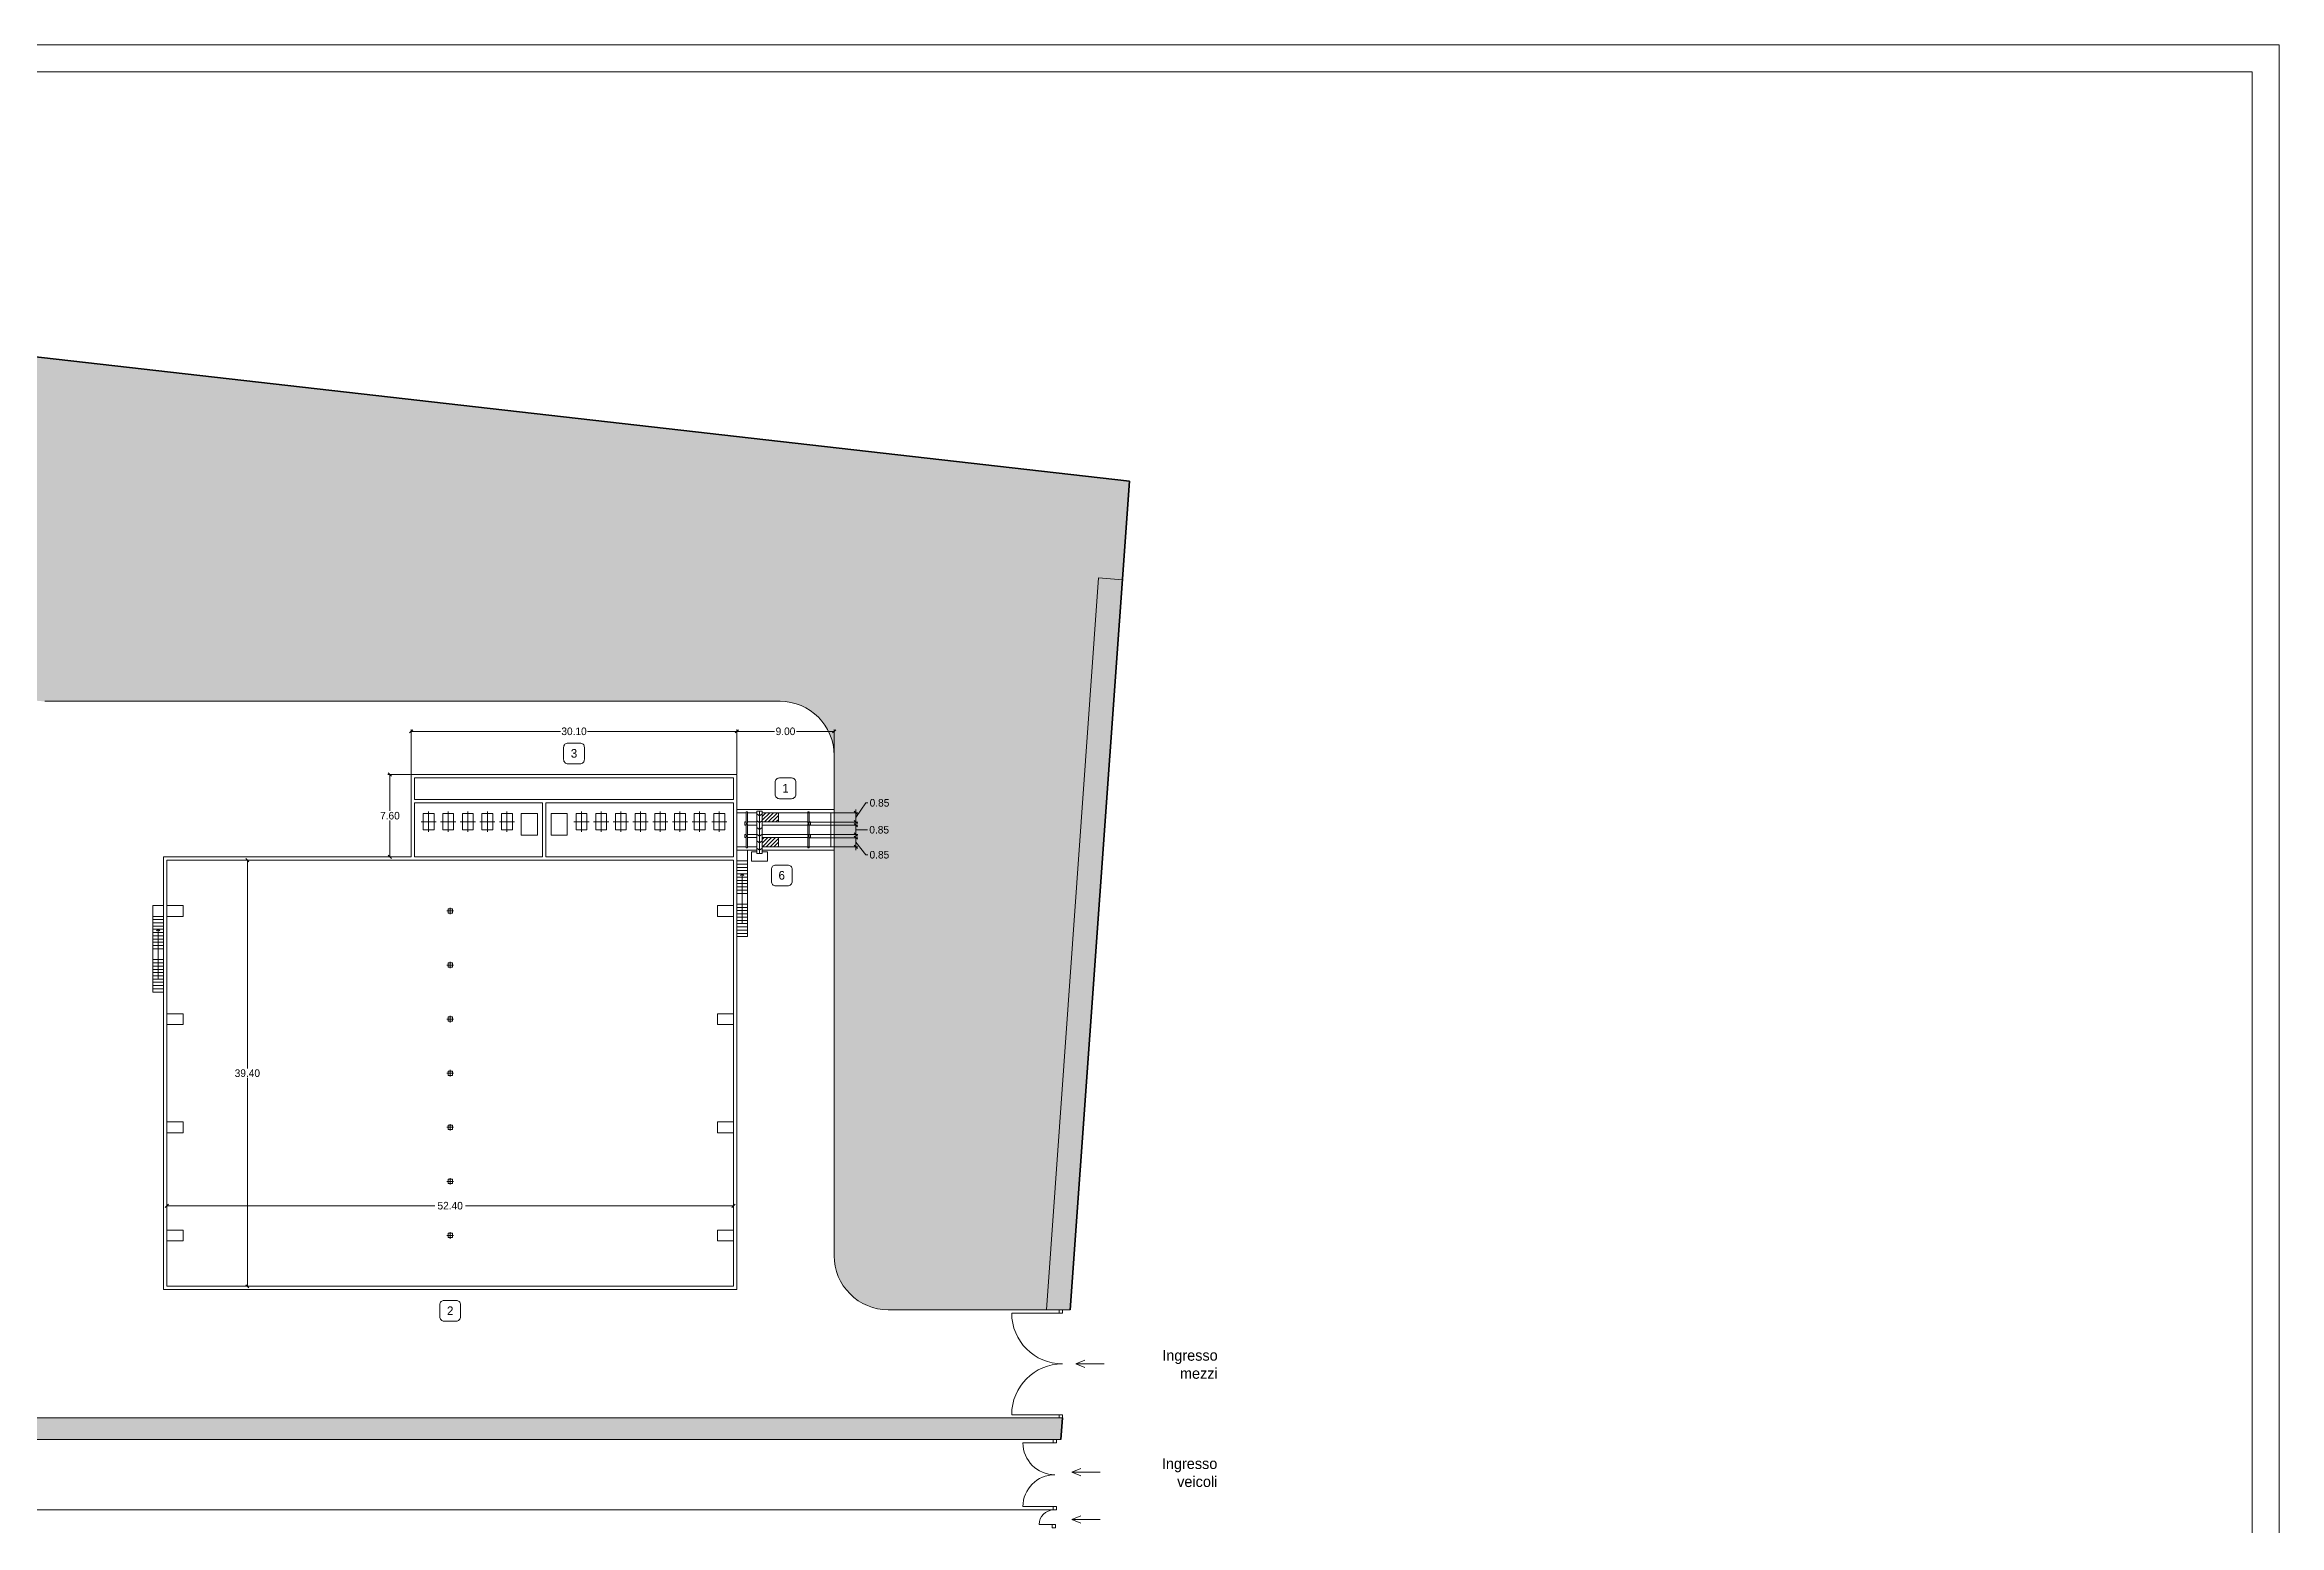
# Model space of a CAD drawing. Extents: x 1590275 to 3180776, y 5018154 to 10036737.
# Drawn here: x 1590488.4 to 1590695, y 5018313.8 to 5018450.7 of the extents above; entities that cross this region are included whole.
import ezdxf

# ---------------------------------------------------------------- set-up
doc = ezdxf.new("R2010")
doc.units = 0
doc.header["$LTSCALE"] = 5
doc.header["$MEASUREMENT"] = 0
for name, color, linetype, lineweight in [('Confine', 1, 'Continuous', 30), ('Legenda', 7, 'Continuous', 15), ('Locali accessori', 7, 'Continuous', 15), ('Muratura', 7, 'Continuous', 15), ('Quote e scritte', 252, 'Continuous', 15), ('Scale', 7, 'Continuous', 15), ('Siepe', 104, 'Continuous', 15), ('Verde', 3, 'Continuous', 15), ('Viabilità', 251, 'Continuous', 15)]:
    doc.layers.add(name, color=color, linetype=linetype, lineweight=lineweight)
doc.dimstyles.new('PICCHETTAMENTO', dxfattribs={"dimtxt": 0.7, "dimasz": 0.3, "dimexe": 0.18, "dimexo": 0.0625, "dimgap": 0.09, "dimtad": 0, "dimtih": 1, "dimtoh": 1, "dimzin": 0, "dimdsep": 46, "dimtxsty": 'Standard', "dimblk": 'OBLIQUE', "dimcen": 0.09, "dimclrd": 256, "dimclre": 256, "dimclrt": 256, "dimadec": 0, "dimazin": 0, "dimtfac": 1, "dimtofl": 0, "dimtmove": 0, "dimatfit": 0, "dimldrblk": 'OBLIQUE', "dimfxl": 1, "dimtfillclr": 256, "dimtolj": 1, "dimtzin": 0, "dimlwd": -1, "dimlwe": -1, "dimarcsym": 0})
pattern_1 = [(50, (0, 0), (0.3586300913, -0.031376067491), [0.0375, -0.4125]), (355, (0, 0), (-0.069375666807, 0.37609606685), [0.03, -0.33]), (100.45144446, (0.0299, -0.0026), (0.289254423364, 0.344719995484), [0.031870096, -0.350571056]), (46.1842, (0, 0.1), (0.533620665336, -0.082759640397), [0.05625, -0.61875]), (96.63563549, (0.04447, 0.0931), (0.467330972837, 0.487059300387), [0.047805171, -0.52585688]), (351.18416399, (0, 0.1), (0.46733097253, 0.487059300135), [0.045, -0.4950000005]), (21, (0.05, 0.075), (0.29845352606, -0.201309445333), [0.0375, -0.4125]), (326, (0.05, 0.075), (0.12165766596, 0.362575022523), [0.03, -0.33]), (71.45144474, (0.07487, 0.05822), (0.420111188365, 0.161265576403), [0.031870095, -0.350571056]), (37.5, (0, 0), (0.0060799276586, 0.1664469269157), [0, -0.326, 0, -0.335, 0, -0.33125]), (7.5, (0, 0), (0.131534768721, 0.197205855941), [0, -0.191, 0, -0.3185, 0, -0.12625]), (327.5, (-0.1115, 0), (0.2669112180862, -0.0112774358672), [0, -0.125, 0, -0.39, 0, -0.5175]), (317.5, (-0.1615, 0), (0.291593084671, 0.050052491166), [0, -0.1625, 0, -0.259, 0, -0.3675])]

# ---------------------------------------------------------------- blocks, each defined once
blk = doc.blocks.new('_OBLIQUE')
at = {"color": 0, "linetype": 'ByBlock'}
blk.add_line((-0.5, -0.5), (0.5, 0.5), dxfattribs=at)
blk = doc.blocks.new('*D288')
at = {"layer": 'DEFPOINTS', "color": 0, "transparency": 16777216}
for p in [(1590558.97, 5018379.68), (1590558.97, 5018378.83), (1590563.42, 5018378.83)]:
    blk.add_point(p, dxfattribs=at)
at = {"layer": 'Quote e scritte', "transparency": 16777216}
for p, q in [((1590563.42, 5018379.26), (1590564.35, 5018380.6)), ((1590563.42, 5018379.68), (1590563.42, 5018379.98)), ((1590564.35, 5018380.6), (1590564.53, 5018380.6)), ((1590559.03, 5018379.68), (1590563.6, 5018379.68)), ((1590559.03, 5018378.83), (1590563.6, 5018378.83)), ((1590563.42, 5018379.68), (1590563.42, 5018378.83)), ((1590563.42, 5018378.83), (1590563.42, 5018378.53))]:
    blk.add_line(p, q, dxfattribs=at)
at = {"layer": 'Quote e scritte', "transparency": 16777216, "xscale": 0.3, "yscale": 0.3, "zscale": 0.3}
for p, rotation in [((1590563.42, 5018379.68), 270), ((1590563.42, 5018378.83), 90)]:
    blk.add_blockref('_OBLIQUE', p, dxfattribs=dict(at, rotation=rotation))
at = {"layer": 'Quote e scritte', "transparency": 16777216, "insert": (1590565.61, 5018380.6), "char_height": 0.7, "attachment_point": 5}
blk.add_mtext('\\A1;0.85', dxfattribs=at)
blk = doc.blocks.new('*D289')
at = {"layer": 'DEFPOINTS', "color": 0, "transparency": 16777216}
for p in [(1590558.97, 5018378.53), (1590558.97, 5018377.68), (1590563.42, 5018377.68)]:
    blk.add_point(p, dxfattribs=at)
at = {"layer": 'Quote e scritte', "transparency": 16777216}
for p, q in [((1590559.03, 5018378.53), (1590563.6, 5018378.53)), ((1590563.42, 5018378.53), (1590563.42, 5018377.68)), ((1590563.42, 5018378.11), (1590564.31, 5018378.11)), ((1590564.31, 5018378.11), (1590564.49, 5018378.11)), ((1590559.03, 5018377.68), (1590563.6, 5018377.68))]:
    blk.add_line(p, q, dxfattribs=at)
at = {"layer": 'Quote e scritte', "transparency": 16777216, "xscale": 0.3, "yscale": 0.3, "zscale": 0.3}
for p, rotation in [((1590563.42, 5018378.53), 90), ((1590563.42, 5018377.68), 270)]:
    blk.add_blockref('_OBLIQUE', p, dxfattribs=dict(at, rotation=rotation))
at = {"layer": 'Quote e scritte', "transparency": 16777216, "insert": (1590565.58, 5018378.11), "char_height": 0.7, "attachment_point": 5}
blk.add_mtext('\\A1;0.85', dxfattribs=at)
blk = doc.blocks.new('*D290')
at = {"layer": 'DEFPOINTS', "color": 0, "transparency": 16777216}
for p in [(1590558.97, 5018377.38), (1590558.97, 5018376.53), (1590563.42, 5018376.53)]:
    blk.add_point(p, dxfattribs=at)
at = {"layer": 'Quote e scritte', "transparency": 16777216}
for p, q in [((1590559.03, 5018377.38), (1590563.6, 5018377.38)), ((1590559.03, 5018376.53), (1590563.6, 5018376.53)), ((1590563.42, 5018377.38), (1590563.42, 5018377.68)), ((1590563.42, 5018377.38), (1590563.42, 5018376.53)), ((1590563.42, 5018376.96), (1590564.34, 5018375.8)), ((1590563.42, 5018376.53), (1590563.42, 5018376.23)), ((1590564.34, 5018375.8), (1590564.52, 5018375.8))]:
    blk.add_line(p, q, dxfattribs=at)
at = {"layer": 'Quote e scritte', "transparency": 16777216, "xscale": 0.3, "yscale": 0.3, "zscale": 0.3}
for p, rotation in [((1590563.42, 5018377.38), 270), ((1590563.42, 5018376.53), 90)]:
    blk.add_blockref('_OBLIQUE', p, dxfattribs=dict(at, rotation=rotation))
at = {"layer": 'Quote e scritte', "transparency": 16777216, "insert": (1590565.6, 5018375.8), "char_height": 0.7, "attachment_point": 5}
blk.add_mtext('\\A1;0.85', dxfattribs=at)
blk = doc.blocks.new('*D291')
at = {"layer": 'DEFPOINTS', "color": 0, "transparency": 16777216}
for p in [(1590552.42, 5018387.21), (1590552.42, 5018383.21), (1590561.42, 5018379.98)]:
    blk.add_point(p, dxfattribs=at)
at = {"layer": 'Quote e scritte', "transparency": 16777216}
for p, q in [((1590552.42, 5018383.27), (1590552.42, 5018387.39)), ((1590552.42, 5018387.21), (1590555.9, 5018387.21)), ((1590561.42, 5018387.21), (1590557.94, 5018387.21)), ((1590561.42, 5018380.05), (1590561.42, 5018387.39))]:
    blk.add_line(p, q, dxfattribs=at)
at = {"layer": 'Quote e scritte', "transparency": 16777216, "xscale": 0.3, "yscale": 0.3, "zscale": 0.3, "rotation": 180}
blk.add_blockref('_OBLIQUE', (1590552.42, 5018387.21), dxfattribs=at)
at = {"layer": 'Quote e scritte', "transparency": 16777216, "xscale": 0.3, "yscale": 0.3, "zscale": 0.3}
blk.add_blockref('_OBLIQUE', (1590561.42, 5018387.21), dxfattribs=at)
at = {"layer": 'Quote e scritte', "transparency": 16777216, "insert": (1590556.92, 5018387.21), "char_height": 0.7, "attachment_point": 5}
blk.add_mtext('\\A1;9.00', dxfattribs=at)
blk = doc.blocks.new('*D292')
at = {"layer": 'DEFPOINTS', "color": 0, "transparency": 16777216}
for p in [(1590522.32, 5018387.21), (1590522.32, 5018383.21), (1590552.42, 5018383.21)]:
    blk.add_point(p, dxfattribs=at)
at = {"layer": 'Quote e scritte', "transparency": 16777216}
for p, q in [((1590522.32, 5018383.27), (1590522.32, 5018387.39)), ((1590522.32, 5018387.21), (1590536.11, 5018387.21)), ((1590552.42, 5018387.21), (1590538.63, 5018387.21)), ((1590552.42, 5018383.27), (1590552.42, 5018387.39))]:
    blk.add_line(p, q, dxfattribs=at)
at = {"layer": 'Quote e scritte', "transparency": 16777216, "xscale": 0.3, "yscale": 0.3, "zscale": 0.3, "rotation": 180}
blk.add_blockref('_OBLIQUE', (1590522.32, 5018387.21), dxfattribs=at)
at = {"layer": 'Quote e scritte', "transparency": 16777216, "xscale": 0.3, "yscale": 0.3, "zscale": 0.3}
blk.add_blockref('_OBLIQUE', (1590552.42, 5018387.21), dxfattribs=at)
at = {"layer": 'Quote e scritte', "transparency": 16777216, "insert": (1590537.37, 5018387.21), "char_height": 0.7, "attachment_point": 5}
blk.add_mtext('\\A1;30.10', dxfattribs=at)
blk = doc.blocks.new('*D293')
at = {"layer": 'DEFPOINTS', "color": 0, "transparency": 16777216}
for p in [(1590522.32, 5018383.21), (1590520.35, 5018375.61), (1590522.32, 5018375.61)]:
    blk.add_point(p, dxfattribs=at)
at = {"layer": 'Quote e scritte', "transparency": 16777216}
for p, q in [((1590522.26, 5018383.21), (1590520.17, 5018383.21)), ((1590520.35, 5018383.21), (1590520.35, 5018379.85)), ((1590520.35, 5018375.61), (1590520.35, 5018378.97)), ((1590522.26, 5018375.61), (1590520.17, 5018375.61))]:
    blk.add_line(p, q, dxfattribs=at)
at = {"layer": 'Quote e scritte', "transparency": 16777216, "xscale": 0.3, "yscale": 0.3, "zscale": 0.3}
for p, rotation in [((1590520.35, 5018383.21), 90), ((1590520.35, 5018375.61), 270)]:
    blk.add_blockref('_OBLIQUE', p, dxfattribs=dict(at, rotation=rotation))
at = {"layer": 'Quote e scritte', "transparency": 16777216, "insert": (1590520.35, 5018379.41), "char_height": 0.7, "attachment_point": 5}
blk.add_mtext('\\A1;7.60', dxfattribs=at)
blk = doc.blocks.new('*D294')
at = {"layer": 'DEFPOINTS', "color": 0, "transparency": 16777216}
for p in [(1590499.72, 5018343.36), (1590552.12, 5018343.36), (1590552.12, 5018343.36)]:
    blk.add_point(p, dxfattribs=at)
at = {"layer": 'Quote e scritte', "transparency": 16777216}
for p, q in [((1590499.72, 5018343.42), (1590499.72, 5018343.54)), ((1590499.72, 5018343.36), (1590524.49, 5018343.36)), ((1590552.12, 5018343.36), (1590527.35, 5018343.36)), ((1590552.12, 5018343.42), (1590552.12, 5018343.54))]:
    blk.add_line(p, q, dxfattribs=at)
at = {"layer": 'Quote e scritte', "transparency": 16777216, "xscale": 0.3, "yscale": 0.3, "zscale": 0.3, "rotation": 180}
blk.add_blockref('_OBLIQUE', (1590499.72, 5018343.36), dxfattribs=at)
at = {"layer": 'Quote e scritte', "transparency": 16777216, "xscale": 0.3, "yscale": 0.3, "zscale": 0.3}
blk.add_blockref('_OBLIQUE', (1590552.12, 5018343.36), dxfattribs=at)
at = {"layer": 'Quote e scritte', "transparency": 16777216, "insert": (1590525.92, 5018343.36), "char_height": 0.7, "attachment_point": 5}
blk.add_mtext('\\A1;52.40', dxfattribs=at)
blk = doc.blocks.new('*D295')
at = {"layer": 'DEFPOINTS', "color": 0, "transparency": 16777216}
for p in [(1590507.17, 5018375.31), (1590507.17, 5018375.31), (1590507.17, 5018335.91)]:
    blk.add_point(p, dxfattribs=at)
at = {"layer": 'Quote e scritte', "transparency": 16777216}
for p, q in [((1590507.17, 5018375.31), (1590507.17, 5018356.05)), ((1590507.23, 5018375.31), (1590507.35, 5018375.31)), ((1590507.17, 5018335.91), (1590507.17, 5018355.17)), ((1590507.23, 5018335.91), (1590507.35, 5018335.91))]:
    blk.add_line(p, q, dxfattribs=at)
at = {"layer": 'Quote e scritte', "transparency": 16777216, "xscale": 0.3, "yscale": 0.3, "zscale": 0.3}
for p, rotation in [((1590507.17, 5018375.31), 90), ((1590507.17, 5018335.91), 270)]:
    blk.add_blockref('_OBLIQUE', p, dxfattribs=dict(at, rotation=rotation))
at = {"layer": 'Quote e scritte', "transparency": 16777216, "insert": (1590507.17, 5018355.61), "char_height": 0.7, "attachment_point": 5}
blk.add_mtext('\\A1;39.40', dxfattribs=at)

msp = doc.modelspace()

# ---------------------------------------------------------------- hatches: boundary and pattern name
at = {"layer": 'Muratura', "transparency": 33554559}
h = msp.add_hatch(dxfattribs=at)
h.set_pattern_fill('ANSI31', color=256, scale=2)
h.set_pattern_definition([(45, (0, 0), (-0.176776695297, 0.176776695297), [])])
h.paths.add_polyline_path([(1590554.77, 5018379.685), (1590554.77, 5018378.835), (1590556.27, 5018378.835), (1590556.27, 5018379.685)])
h.paths.add_polyline_path([(1590554.77, 5018377.385), (1590554.77, 5018376.535), (1590556.27, 5018376.535), (1590556.27, 5018377.385)])
at = {"layer": 'Siepe'}
h = msp.add_hatch(dxfattribs=at)
h.set_pattern_fill('AR-CONC', color=256, scale=0.05)
h.set_pattern_definition(pattern_1)
h.paths.add_polyline_path([(1590297.273, 5018441.256), (1590585.059, 5018408.523), (1590585.307, 5018410.709), (1590295.275, 5018443.697), (1590279.553, 5018261.699), (1590281.745, 5018261.51)])
h = msp.add_hatch(dxfattribs=at)
h.set_pattern_fill('AR-CONC', color=256, scale=0.05)
h.set_pattern_definition(pattern_1)
h.paths.add_polyline_path([(1590588.061, 5018401.229), (1590585.866, 5018401.386), (1590581.039, 5018333.742), (1590583.245, 5018333.742)])
h = msp.add_hatch(dxfattribs=at)
h.set_pattern_fill('AR-CONC', color=256, scale=0.05)
h.set_pattern_definition([(50, (0, 0), (0.3586300913, -0.031376067491), [0.0375, -0.4125]), (355, (0, 0), (-0.069375666807, 0.37609606685), [0.03, -0.33]), (100.45144446, (0.0299, -0.0026), (0.289254423364, 0.344719995484), [0.031870096, -0.350571056]), (46.1842, (0, 0.1), (0.533620665336, -0.082759640397), [0.05625, -0.61875]), (96.63563549, (0.04447, 0.0931), (0.467330972837, 0.487059300387), [0.047805171, -0.52585688]), (351.18416399, (0, 0.1), (0.46733097253, 0.487059300135), [0.045, -0.4950000005]), (21, (0.05, 0.075), (0.29845352606, -0.201309445333), [0.0375, -0.4125]), (326, (0.05, 0.075), (0.12165766596, 0.362575022523), [0.03, -0.33]), (71.45144474, (0.07487, 0.05822), (0.420111188365, 0.161265576403), [0.031870095, -0.350571056]), (37.5, (0, 0), (0.0060799276586, 0.1664469269157), [0, -0.326, 0, -0.335, 0, -0.33125]), (7.5, (0, 0), (0.131534768721, 0.197205855941), [0, -0.191, 0, -0.3185, 0, -0.12625]), (327.5, (-0.1115, 0), (0.2669112180862, -0.0112774358672), [0, -0.125, 0, -0.39, 0, -0.5175]), (317.5, (-0.1615, 0), (0.291593084671, 0.050052491166), [0, -0.1625, 0, -0.259, 0, -0.3675])])
h.paths.add_polyline_path([(1590582.531, 5018323.742), (1590582.231, 5018323.742), (1590459.338, 5018323.742, 0.4142223), (1590458.338, 5018322.742, 0.4142048), (1590459.338, 5018321.742), (1590582.388, 5018321.742)])
at = {"layer": 'Verde', "transparency": 33554457}
h = msp.add_hatch(color=256, dxfattribs=at)
h.dxf.hatch_style = 1
h.paths.add_polyline_path([(1590297.273, 5018441.256), (1590281.745, 5018261.51), (1590279.553, 5018261.699), (1590279.357, 5018259.429), (1590318.186, 5018269.016), (1590315.616, 5018269.016, -0.4142136), (1590315.116, 5018269.516), (1590315.116, 5018304.661, 0.4142136), (1590314.616, 5018305.161), (1590311.616, 5018305.161, -0.4142136), (1590311.116, 5018305.661), (1590311.116, 5018325.661, -0.4142136), (1590311.616, 5018326.161), (1590312.616, 5018326.161, 0.4142136), (1590313.116, 5018326.661), (1590313.116, 5018344.461, -0.4142136), (1590313.616, 5018344.961), (1590329.678, 5018344.961, 0.4142136), (1590330.178, 5018345.461), (1590330.178, 5018368.58, 0.4790666), (1590329.532, 5018368.895, -2.4082239), (1590332.348, 5018392.112, 0.3420718), (1590332.917, 5018391.995), (1590337.272, 5018393.905, 0.4010047), (1590337.536, 5018394.548, -2.4978454), (1590358.234, 5018385.017, 0.3206363), (1590357.896, 5018384.543), (1590357.899, 5018379.227, 0.2640927), (1590358.151, 5018378.877, -0.2269095), (1590368.368, 5018368.954, 0.4058789), (1590368.992, 5018368.667), (1590374.529, 5018370.534, 0.3218868), (1590374.838, 5018370.997), (1590374.838, 5018394.31, -0.4142136), (1590375.338, 5018394.81), (1590382.362, 5018394.81, 0.4142136), (1590382.862, 5018395.31), (1590382.862, 5018403.51, -0.4142136), (1590383.362, 5018404.01), (1590431.914, 5018404.01, 0.4142136), (1590432.414, 5018404.51), (1590432.414, 5018406.656), (1590432.414, 5018414.456), (1590459.514, 5018414.456), (1590478.433, 5018414.456, -0.4142136), (1590483.433, 5018409.456), (1590483.433, 5018394.985, 0.4142136), (1590488.433, 5018389.985), (1590556.42, 5018389.985, -0.4142136), (1590561.42, 5018384.985), (1590561.42, 5018379.985), (1590561.42, 5018376.235), (1590561.42, 5018338.742, 0.4142142), (1590566.42, 5018333.742), (1590581.039, 5018333.742), (1590585.866, 5018401.386), (1590588.061, 5018401.229), (1590588.709, 5018410.322), (1590585.307, 5018410.709), (1590585.059, 5018408.523)])
h.paths.add_polyline_path([(1590445.004, 5018416.976, -0.4142136), (1590445.404, 5018417.376), (1590446.524, 5018417.376, -0.4142136), (1590446.924, 5018416.976), (1590446.924, 5018415.856, -0.4142136), (1590446.524, 5018415.456), (1590445.404, 5018415.456, -0.4142136), (1590445.004, 5018415.856)], flags=16)
h.paths.add_polyline_path([(1590335.651, 5018395.312), (1590335.651, 5018394.192, -0.4142136), (1590335.251, 5018393.792), (1590334.131, 5018393.792, -0.4142136), (1590333.731, 5018394.192), (1590333.731, 5018395.312, -0.4142136), (1590334.131, 5018395.712), (1590335.251, 5018395.712, -0.4142136)], flags=16)
h.paths.add_polyline_path([(1590301.864, 5018382.47), (1590301.864, 5018381.35, -0.4142136), (1590301.464, 5018380.95), (1590300.344, 5018380.95, -0.4142136), (1590299.944, 5018381.35), (1590299.944, 5018382.47, -0.4142136), (1590300.344, 5018382.87), (1590301.464, 5018382.87, -0.4142136)], flags=16)
h.paths.add_polyline_path([(1590312.116, 5018341.871), (1590312.116, 5018340.751, -0.4142136), (1590311.716, 5018340.351), (1590310.596, 5018340.351, -0.4142136), (1590310.196, 5018340.751), (1590310.196, 5018341.871, -0.4142136), (1590310.596, 5018342.271), (1590311.716, 5018342.271, -0.4142136)], flags=16)
h.paths.add_polyline_path([(1590312.076, 5018332.401), (1590312.076, 5018331.281, -0.4142136), (1590311.676, 5018330.881), (1590310.556, 5018330.881, -0.4142136), (1590310.156, 5018331.281), (1590310.156, 5018332.401, -0.4142136), (1590310.556, 5018332.801), (1590311.676, 5018332.801, -0.4142136)], flags=16)
h.paths.add_polyline_path([(1590313.716, 5018284.776, -0.4142136), (1590314.116, 5018284.376), (1590314.116, 5018283.256, -0.4142136), (1590313.716, 5018282.856), (1590312.596, 5018282.856, -0.4142136), (1590312.196, 5018283.256), (1590312.196, 5018284.376, -0.4142136), (1590312.596, 5018284.776)], flags=16)
h.paths.add_polyline_path([(1590305.949, 5018340.786), (1590308.283, 5018340.786), (1590308.283, 5018341.836), (1590305.949, 5018341.836)], flags=24)
h.paths.add_polyline_path([(1590305.716, 5018331.386), (1590308.516, 5018331.386), (1590308.516, 5018332.436), (1590305.716, 5018332.436)], flags=24)
h.paths.add_polyline_path([(1590305.833, 5018312.636), (1590308.399, 5018312.636), (1590308.399, 5018313.686), (1590305.833, 5018313.686)], flags=24)
h.paths.add_polyline_path([(1590564.448, 5018380.071), (1590566.781, 5018380.071), (1590566.781, 5018381.121), (1590564.448, 5018381.121)], flags=24)
h.paths.add_polyline_path([(1590564.409, 5018377.59), (1590566.743, 5018377.59), (1590566.743, 5018378.64), (1590564.409, 5018378.64)], flags=24)
h.paths.add_polyline_path([(1590564.437, 5018375.278), (1590566.771, 5018375.278), (1590566.771, 5018376.328), (1590564.437, 5018376.328)], flags=24)
h.paths.add_polyline_path([(1590306.008, 5018297.091), (1590308.224, 5018297.091), (1590308.224, 5018298.141), (1590306.008, 5018298.141)], flags=24)
h.paths.add_polyline_path([(1590305.658, 5018283.291), (1590308.574, 5018283.291), (1590308.574, 5018284.341), (1590305.658, 5018284.341)], flags=24)
h.paths.add_polyline_path([(1590312.424, 5018283.215), (1590313.89, 5018283.218), (1590313.888, 5018284.418), (1590312.422, 5018284.415)], flags=8)
h.paths.add_polyline_path([(1590310.424, 5018331.24), (1590311.89, 5018331.242), (1590311.888, 5018332.442), (1590310.422, 5018332.44)], flags=8)
h.paths.add_polyline_path([(1590310.424, 5018340.71), (1590311.89, 5018340.713), (1590311.888, 5018341.913), (1590310.422, 5018341.91)], flags=8)
h.paths.add_polyline_path([(1590333.959, 5018394.151), (1590335.425, 5018394.153), (1590335.423, 5018395.353), (1590333.956, 5018395.351)], flags=8)
h.paths.add_polyline_path([(1590300.305, 5018381.309), (1590301.505, 5018381.311), (1590301.503, 5018382.511), (1590300.303, 5018382.509)], flags=8)
h.paths.add_polyline_path([(1590445.298, 5018415.815), (1590446.632, 5018415.817), (1590446.63, 5018417.017), (1590445.296, 5018417.015)], flags=8)

# ---------------------------------------------------------------- linework, layer by layer
at = {"layer": 'Confine'}
for p, q in [((1590295.275, 5018443.697), (1590588.709, 5018410.322)), ((1590588.709, 5018410.322), (1590295.275, 5018443.697)), ((1590588.709, 5018410.322), (1590583.245, 5018333.742)), ((1590583.245, 5018333.742), (1590588.709, 5018410.322)), ((1590582.531, 5018323.742), (1590582.388, 5018321.742)), ((1590582.388, 5018321.742), (1590582.531, 5018323.742))]:
    msp.add_line(p, q, dxfattribs=at)
at = {"layer": 'Legenda'}
for points in [[(1590536.81, 5018384.21), (1590537.93, 5018384.21, 0.4142136), (1590538.33, 5018384.61), (1590538.33, 5018385.73, 0.4142136), (1590537.93, 5018386.13), (1590536.81, 5018386.13, 0.4142136), (1590536.41, 5018385.73), (1590536.41, 5018384.61, 0.4142136)], [(1590556.36, 5018380.985), (1590557.48, 5018380.985, 0.4142136), (1590557.88, 5018381.385), (1590557.88, 5018382.505, 0.4142136), (1590557.48, 5018382.905), (1590556.36, 5018382.905, 0.4142136), (1590555.96, 5018382.505), (1590555.96, 5018381.385, 0.4142136)], [(1590556.011, 5018372.934), (1590557.131, 5018372.934, 0.4142136), (1590557.531, 5018373.334), (1590557.531, 5018374.454, 0.4142136), (1590557.131, 5018374.854), (1590556.011, 5018374.854, 0.4142136), (1590555.611, 5018374.454), (1590555.611, 5018373.334, 0.4142136)], [(1590525.36, 5018332.69), (1590526.48, 5018332.69, 0.4142136), (1590526.88, 5018333.09), (1590526.88, 5018334.21, 0.4142136), (1590526.48, 5018334.61), (1590525.36, 5018334.61, 0.4142136), (1590524.96, 5018334.21), (1590524.96, 5018333.09, 0.4142136)]]:
    msp.add_lwpolyline(points, format="xyb", close=True, dxfattribs=at)
at = {"layer": 'Locali accessori', "linetype": 'Continuous'}
for p, q in [((1590523.93, 5018378.86), (1590523.23, 5018378.86)), ((1590523.93, 5018379.81), (1590523.93, 5018378.86)), ((1590523.93, 5018377.91), (1590523.93, 5018378.86)), ((1590523.93, 5018378.86), (1590524.63, 5018378.86)), ((1590525.74, 5018378.86), (1590525.04, 5018378.86)), ((1590525.74, 5018379.81), (1590525.74, 5018378.86)), ((1590525.74, 5018377.91), (1590525.74, 5018378.86)), ((1590525.74, 5018378.86), (1590526.44, 5018378.86)), ((1590527.55, 5018378.86), (1590526.85, 5018378.86)), ((1590527.55, 5018379.81), (1590527.55, 5018378.86)), ((1590527.55, 5018377.91), (1590527.55, 5018378.86)), ((1590527.55, 5018378.86), (1590528.25, 5018378.86)), ((1590529.36, 5018378.86), (1590528.66, 5018378.86)), ((1590529.36, 5018379.81), (1590529.36, 5018378.86)), ((1590529.36, 5018377.91), (1590529.36, 5018378.86)), ((1590529.36, 5018378.86), (1590530.06, 5018378.86)), ((1590531.17, 5018378.86), (1590530.47, 5018378.86)), ((1590531.17, 5018379.81), (1590531.17, 5018378.86)), ((1590531.17, 5018377.91), (1590531.17, 5018378.86)), ((1590531.17, 5018378.86), (1590531.87, 5018378.86)), ((1590538.06, 5018378.86), (1590537.36, 5018378.86)), ((1590538.06, 5018379.81), (1590538.06, 5018378.86)), ((1590538.06, 5018377.91), (1590538.06, 5018378.86)), ((1590538.06, 5018378.86), (1590538.76, 5018378.86)), ((1590539.88, 5018378.86), (1590539.18, 5018378.86)), ((1590539.88, 5018379.81), (1590539.88, 5018378.86)), ((1590539.88, 5018377.91), (1590539.88, 5018378.86)), ((1590539.88, 5018378.86), (1590540.58, 5018378.86)), ((1590541.7, 5018378.86), (1590541, 5018378.86)), ((1590541.7, 5018379.81), (1590541.7, 5018378.86)), ((1590541.7, 5018377.91), (1590541.7, 5018378.86)), ((1590541.7, 5018378.86), (1590542.4, 5018378.86)), ((1590543.52, 5018378.86), (1590542.82, 5018378.86)), ((1590543.52, 5018379.81), (1590543.52, 5018378.86)), ((1590543.52, 5018377.91), (1590543.52, 5018378.86)), ((1590543.52, 5018378.86), (1590544.22, 5018378.86)), ((1590545.34, 5018378.86), (1590544.64, 5018378.86)), ((1590545.34, 5018379.81), (1590545.34, 5018378.86)), ((1590545.34, 5018377.91), (1590545.34, 5018378.86)), ((1590545.34, 5018378.86), (1590546.04, 5018378.86)), ((1590547.16, 5018378.86), (1590546.46, 5018378.86)), ((1590547.16, 5018379.81), (1590547.16, 5018378.86)), ((1590547.16, 5018377.91), (1590547.16, 5018378.86)), ((1590547.16, 5018378.86), (1590547.86, 5018378.86)), ((1590548.98, 5018378.86), (1590548.28, 5018378.86)), ((1590548.98, 5018379.81), (1590548.98, 5018378.86)), ((1590548.98, 5018377.91), (1590548.98, 5018378.86)), ((1590548.98, 5018378.86), (1590549.68, 5018378.86)), ((1590550.8, 5018378.86), (1590550.1, 5018378.86)), ((1590550.8, 5018379.81), (1590550.8, 5018378.86)), ((1590550.8, 5018377.91), (1590550.8, 5018378.86)), ((1590550.8, 5018378.86), (1590551.5, 5018378.86))]:
    msp.add_line(p, q, dxfattribs=at)
at = {"layer": 'Locali accessori'}
for points in [[(1590274.522, 5018450.684), (1590274.522, 5018153.684), (1590695.022, 5018153.684), (1590695.022, 5018450.684)], [(1590277.022, 5018448.184), (1590277.022, 5018156.184), (1590692.522, 5018156.184), (1590692.522, 5018448.184)]]:
    msp.add_lwpolyline(points, close=True, dxfattribs=at)
at = {"layer": 'Locali accessori', "linetype": 'Continuous'}
for points in [[(1590523.43, 5018378.11), (1590524.43, 5018378.11), (1590524.43, 5018379.61), (1590523.43, 5018379.61)], [(1590525.24, 5018378.11), (1590526.24, 5018378.11), (1590526.24, 5018379.61), (1590525.24, 5018379.61)], [(1590527.05, 5018378.11), (1590528.05, 5018378.11), (1590528.05, 5018379.61), (1590527.05, 5018379.61)], [(1590528.86, 5018378.11), (1590529.86, 5018378.11), (1590529.86, 5018379.61), (1590528.86, 5018379.61)], [(1590530.67, 5018378.11), (1590531.67, 5018378.11), (1590531.67, 5018379.61), (1590530.67, 5018379.61)], [(1590532.48, 5018377.61), (1590533.98, 5018377.61), (1590533.98, 5018379.61), (1590532.48, 5018379.61)], [(1590535.249, 5018377.61), (1590536.749, 5018377.61), (1590536.749, 5018379.61), (1590535.249, 5018379.61)], [(1590537.56, 5018378.11), (1590538.56, 5018378.11), (1590538.56, 5018379.61), (1590537.56, 5018379.61)], [(1590539.38, 5018378.11), (1590540.38, 5018378.11), (1590540.38, 5018379.61), (1590539.38, 5018379.61)], [(1590541.2, 5018378.11), (1590542.2, 5018378.11), (1590542.2, 5018379.61), (1590541.2, 5018379.61)], [(1590543.02, 5018378.11), (1590544.02, 5018378.11), (1590544.02, 5018379.61), (1590543.02, 5018379.61)], [(1590544.84, 5018378.11), (1590545.84, 5018378.11), (1590545.84, 5018379.61), (1590544.84, 5018379.61)], [(1590546.66, 5018378.11), (1590547.66, 5018378.11), (1590547.66, 5018379.61), (1590546.66, 5018379.61)], [(1590548.48, 5018378.11), (1590549.48, 5018378.11), (1590549.48, 5018379.61), (1590548.48, 5018379.61)], [(1590550.3, 5018378.11), (1590551.3, 5018378.11), (1590551.3, 5018379.61), (1590550.3, 5018379.61)]]:
    msp.add_lwpolyline(points, close=True, dxfattribs=at)
at = {"layer": 'Muratura', "linetype": 'Continuous'}
for p, q in [((1590522.32, 5018383.21), (1590552.42, 5018383.21)), ((1590522.32, 5018380.91), (1590522.32, 5018383.21)), ((1590522.62, 5018380.91), (1590522.62, 5018382.91)), ((1590522.62, 5018382.91), (1590552.12, 5018382.91)), ((1590552.12, 5018380.91), (1590552.12, 5018382.91)), ((1590552.42, 5018380.91), (1590552.42, 5018383.21)), ((1590534.47, 5018380.61), (1590534.47, 5018375.61)), ((1590534.77, 5018380.61), (1590534.77, 5018375.61)), ((1590553.27, 5018379.685), (1590552.42, 5018379.685)), ((1590553.17, 5018378.835), (1590553.27, 5018378.835)), ((1590553.17, 5018378.535), (1590553.27, 5018378.535)), ((1590554.27, 5018379.685), (1590553.42, 5018379.685)), ((1590554.27, 5018378.835), (1590553.42, 5018378.835)), ((1590554.27, 5018378.535), (1590553.42, 5018378.535)), ((1590554.27, 5018375.922), (1590554.27, 5018379.835)), ((1590554.27, 5018379.835), (1590554.77, 5018379.835)), ((1590554.27, 5018379.573), (1590554.52, 5018379.393)), ((1590554.27, 5018378.951), (1590554.52, 5018378.771)), ((1590554.27, 5018378.329), (1590554.52, 5018378.149)), ((1590554.52, 5018379.835), (1590554.52, 5018375.922)), ((1590554.52, 5018379.393), (1590554.77, 5018379.573)), ((1590554.52, 5018378.771), (1590554.77, 5018378.951)), ((1590554.52, 5018378.149), (1590554.77, 5018378.329)), ((1590554.77, 5018375.922), (1590554.77, 5018379.835)), ((1590558.97, 5018379.685), (1590554.77, 5018379.685)), ((1590558.97, 5018378.835), (1590554.77, 5018378.835)), ((1590558.97, 5018378.535), (1590554.77, 5018378.535)), ((1590561.12, 5018379.685), (1590559.12, 5018379.685)), ((1590559.22, 5018378.835), (1590559.12, 5018378.835)), ((1590559.22, 5018378.535), (1590559.12, 5018378.535)), ((1590561.12, 5018379.685), (1590561.12, 5018376.535)), ((1590553.27, 5018376.535), (1590552.42, 5018376.535)), ((1590553.17, 5018377.685), (1590553.27, 5018377.685)), ((1590553.17, 5018377.385), (1590553.27, 5018377.385)), ((1590554.27, 5018377.685), (1590553.42, 5018377.685)), ((1590554.27, 5018377.385), (1590553.42, 5018377.385)), ((1590554.27, 5018376.535), (1590553.42, 5018376.535)), ((1590553.77, 5018376.072), (1590553.77, 5018375.208)), ((1590553.783, 5018376.085), (1590554.27, 5018376.085)), ((1590554.27, 5018377.707), (1590554.52, 5018377.527)), ((1590554.27, 5018377.085), (1590554.52, 5018376.905)), ((1590554.27, 5018376.413), (1590554.52, 5018376.233)), ((1590554.77, 5018375.922), (1590554.27, 5018375.922)), ((1590554.52, 5018377.527), (1590554.77, 5018377.707)), ((1590554.52, 5018376.905), (1590554.77, 5018377.085)), ((1590554.52, 5018376.233), (1590554.77, 5018376.413)), ((1590558.97, 5018377.685), (1590554.77, 5018377.685)), ((1590558.97, 5018377.385), (1590554.77, 5018377.385)), ((1590558.97, 5018376.535), (1590554.77, 5018376.535)), ((1590554.77, 5018376.085), (1590555.258, 5018376.085)), ((1590555.27, 5018375.208), (1590555.27, 5018376.072)), ((1590559.22, 5018377.685), (1590559.12, 5018377.685)), ((1590559.22, 5018377.385), (1590559.12, 5018377.385)), ((1590561.12, 5018376.535), (1590559.12, 5018376.535)), ((1590555.258, 5018375.195), (1590553.783, 5018375.195)), ((1590501.22, 5018371.11), (1590499.72, 5018371.11)), ((1590499.72, 5018370.11), (1590501.22, 5018370.11)), ((1590501.22, 5018370.11), (1590501.22, 5018371.11)), ((1590526.22, 5018370.61), (1590525.62, 5018370.61)), ((1590525.92, 5018370.31), (1590525.92, 5018370.91)), ((1590552.12, 5018371.11), (1590550.62, 5018371.11)), ((1590550.62, 5018371.11), (1590550.62, 5018370.11)), ((1590550.62, 5018370.11), (1590552.12, 5018370.11)), ((1590526.22, 5018365.61), (1590525.62, 5018365.61)), ((1590525.92, 5018365.31), (1590525.92, 5018365.91)), ((1590501.22, 5018361.11), (1590499.72, 5018361.11)), ((1590499.72, 5018360.11), (1590501.22, 5018360.11)), ((1590501.22, 5018360.11), (1590501.22, 5018361.11)), ((1590526.22, 5018360.61), (1590525.62, 5018360.61)), ((1590525.92, 5018360.31), (1590525.92, 5018360.91)), ((1590552.12, 5018361.11), (1590550.62, 5018361.11)), ((1590550.62, 5018361.11), (1590550.62, 5018360.11)), ((1590550.62, 5018360.11), (1590552.12, 5018360.11)), ((1590526.22, 5018355.61), (1590525.62, 5018355.61)), ((1590525.92, 5018355.31), (1590525.92, 5018355.91)), ((1590501.22, 5018351.11), (1590499.72, 5018351.11)), ((1590499.72, 5018351.11), (1590499.72, 5018350.11)), ((1590501.22, 5018350.11), (1590501.22, 5018351.11)), ((1590552.12, 5018351.11), (1590550.62, 5018351.11)), ((1590550.62, 5018351.11), (1590550.62, 5018350.11)), ((1590499.72, 5018350.11), (1590501.22, 5018350.11)), ((1590526.22, 5018350.61), (1590525.62, 5018350.61)), ((1590525.92, 5018350.31), (1590525.92, 5018350.91)), ((1590550.62, 5018350.11), (1590552.12, 5018350.11)), ((1590526.22, 5018345.61), (1590525.62, 5018345.61)), ((1590525.92, 5018345.31), (1590525.92, 5018345.91)), ((1590501.22, 5018341.11), (1590499.72, 5018341.11)), ((1590501.22, 5018340.11), (1590501.22, 5018341.11)), ((1590525.92, 5018340.31), (1590525.92, 5018340.91)), ((1590552.12, 5018341.11), (1590550.62, 5018341.11)), ((1590550.62, 5018341.11), (1590550.62, 5018340.11)), ((1590499.72, 5018340.11), (1590501.22, 5018340.11)), ((1590526.22, 5018340.61), (1590525.62, 5018340.61)), ((1590550.62, 5018340.11), (1590552.12, 5018340.11))]:
    msp.add_line(p, q, dxfattribs=at)
at = {"layer": 'Muratura'}
for p, q in [((1590556.27, 5018379.685), (1590556.27, 5018378.835)), ((1590559.12, 5018379.685), (1590561.12, 5018379.685)), ((1590556.27, 5018377.385), (1590556.27, 5018376.535)), ((1590559.12, 5018376.535), (1590561.12, 5018376.535))]:
    msp.add_line(p, q, dxfattribs=at)
at = {"layer": 'Muratura', "linetype": 'Continuous'}
for points in [[(1590522.32, 5018380.91), (1590522.32, 5018375.61)], [(1590552.12, 5018380.91), (1590522.62, 5018380.91)], [(1590534.47, 5018380.61), (1590522.62, 5018380.61), (1590522.62, 5018375.61)], [(1590552.12, 5018375.61), (1590552.12, 5018380.61), (1590534.77, 5018380.61)], [(1590552.42, 5018375.61), (1590552.42, 5018380.91)], [(1590554.77, 5018376.235), (1590561.42, 5018376.235), (1590561.42, 5018379.985), (1590552.42, 5018379.985), (1590552.42, 5018376.235), (1590554.27, 5018376.235)], [(1590553.17, 5018378.535), (1590553.17, 5018378.835)], [(1590559.22, 5018378.535), (1590559.22, 5018378.835)], [(1590553.17, 5018377.385), (1590553.17, 5018377.685)], [(1590559.22, 5018377.385), (1590559.22, 5018377.685)], [(1590499.42, 5018375.61), (1590499.42, 5018335.61), (1590552.42, 5018335.61), (1590552.42, 5018375.61)], [(1590522.32, 5018375.61), (1590499.42, 5018375.61)], [(1590534.47, 5018375.61), (1590522.62, 5018375.61)], [(1590552.12, 5018375.61), (1590534.77, 5018375.61)]]:
    msp.add_lwpolyline(points, dxfattribs=at)
for points in [[(1590553.42, 5018379.785), (1590553.42, 5018378.735), (1590553.27, 5018378.735), (1590553.27, 5018379.785)], [(1590553.42, 5018378.635), (1590553.42, 5018377.585), (1590553.27, 5018377.585), (1590553.27, 5018378.635)], [(1590558.97, 5018379.785), (1590558.97, 5018378.735), (1590559.12, 5018378.735), (1590559.12, 5018379.785)], [(1590558.97, 5018378.635), (1590558.97, 5018377.585), (1590559.12, 5018377.585), (1590559.12, 5018378.635)], [(1590553.42, 5018377.485), (1590553.42, 5018376.435), (1590553.27, 5018376.435), (1590553.27, 5018377.485)], [(1590558.97, 5018377.485), (1590558.97, 5018376.435), (1590559.12, 5018376.435), (1590559.12, 5018377.485)], [(1590499.72, 5018335.91), (1590552.12, 5018335.91), (1590552.12, 5018375.31), (1590499.72, 5018375.31)], [(1590525.72, 5018370.41), (1590526.12, 5018370.41), (1590526.12, 5018370.81), (1590525.72, 5018370.81)], [(1590525.72, 5018365.41), (1590526.12, 5018365.41), (1590526.12, 5018365.81), (1590525.72, 5018365.81)], [(1590525.72, 5018360.41), (1590526.12, 5018360.41), (1590526.12, 5018360.81), (1590525.72, 5018360.81)], [(1590525.72, 5018355.41), (1590526.12, 5018355.41), (1590526.12, 5018355.81), (1590525.72, 5018355.81)], [(1590525.72, 5018350.41), (1590526.12, 5018350.41), (1590526.12, 5018350.81), (1590525.72, 5018350.81)], [(1590525.72, 5018345.41), (1590526.12, 5018345.41), (1590526.12, 5018345.81), (1590525.72, 5018345.81)], [(1590525.72, 5018340.41), (1590526.12, 5018340.41), (1590526.12, 5018340.81), (1590525.72, 5018340.81)]]:
    msp.add_lwpolyline(points, close=True, dxfattribs=at)
at = {"layer": 'Muratura', "linetype": 'Continuous', "extrusion": (0, 0, -1)}
for centre, start, end in [((-1590553.783, 5018376.072), 0, 90), ((-1590555.258, 5018376.072), 90, 180), ((-1590553.783, 5018375.208), 270, 0), ((-1590555.258, 5018375.208), 180, 270)]:
    msp.add_arc(centre, 0.0125, start, end, dxfattribs=at)
at = {"layer": 'Quote e scritte'}
for p, q in [((1590583.773, 5018328.742), (1590584.588, 5018329.084)), ((1590583.773, 5018328.742), (1590586.393, 5018328.742)), ((1590583.773, 5018328.742), (1590584.588, 5018328.401)), ((1590583.397, 5018318.736), (1590584.211, 5018319.077)), ((1590583.397, 5018318.736), (1590586.017, 5018318.736)), ((1590583.397, 5018318.736), (1590584.211, 5018318.394)), ((1590583.397, 5018314.358), (1590584.211, 5018314.699)), ((1590583.397, 5018314.358), (1590586.017, 5018314.358)), ((1590583.397, 5018314.358), (1590584.211, 5018314.016))]:
    msp.add_line(p, q, dxfattribs=at)
msp.add_lwpolyline([(1590588.061, 5018401.229), (1590585.866, 5018401.386), (1590581.039, 5018333.742), (1590583.245, 5018333.742), (1590588.061, 5018401.229)], close=True, dxfattribs=at)
at = {"layer": 'Scale'}
for p, q in [((1590553.42, 5018376.235), (1590553.42, 5018368.235)), ((1590553.42, 5018375.235), (1590552.42, 5018375.235)), ((1590553.42, 5018374.935), (1590552.42, 5018374.935)), ((1590553.42, 5018374.635), (1590552.42, 5018374.635)), ((1590553.42, 5018374.335), (1590552.42, 5018374.335)), ((1590553.42, 5018374.035), (1590552.42, 5018374.035)), ((1590553.42, 5018373.735), (1590552.42, 5018373.735)), ((1590552.92, 5018374.035), (1590552.77, 5018373.885)), ((1590552.92, 5018369.435), (1590552.92, 5018374.035)), ((1590552.92, 5018374.035), (1590553.07, 5018373.885)), ((1590553.42, 5018373.435), (1590552.42, 5018373.435)), ((1590553.42, 5018373.135), (1590552.42, 5018373.135)), ((1590553.42, 5018372.835), (1590552.42, 5018372.835)), ((1590553.42, 5018372.535), (1590552.42, 5018372.535)), ((1590553.42, 5018372.235), (1590552.42, 5018372.235)), ((1590498.42, 5018363.11), (1590498.42, 5018371.11)), ((1590498.42, 5018371.11), (1590499.42, 5018371.11)), ((1590499.42, 5018370.11), (1590498.42, 5018370.11)), ((1590499.42, 5018369.81), (1590498.42, 5018369.81)), ((1590553.42, 5018371.235), (1590552.42, 5018371.235)), ((1590553.42, 5018370.935), (1590552.42, 5018370.935)), ((1590553.42, 5018370.635), (1590552.42, 5018370.635)), ((1590553.42, 5018370.335), (1590552.42, 5018370.335)), ((1590553.42, 5018370.035), (1590552.42, 5018370.035)), ((1590553.42, 5018369.735), (1590552.42, 5018369.735)), ((1590499.42, 5018369.51), (1590498.42, 5018369.51)), ((1590499.42, 5018369.21), (1590498.42, 5018369.21)), ((1590499.42, 5018368.91), (1590498.42, 5018368.91)), ((1590499.42, 5018368.61), (1590498.42, 5018368.61)), ((1590499.42, 5018368.31), (1590498.42, 5018368.31)), ((1590499.42, 5018368.01), (1590498.42, 5018368.01)), ((1590499.42, 5018367.71), (1590498.42, 5018367.71)), ((1590498.92, 5018368.91), (1590498.77, 5018368.76)), ((1590498.92, 5018364.31), (1590498.92, 5018368.91)), ((1590498.92, 5018368.91), (1590499.07, 5018368.76)), ((1590553.42, 5018369.435), (1590552.42, 5018369.435)), ((1590553.42, 5018369.135), (1590552.42, 5018369.135)), ((1590553.42, 5018368.835), (1590552.42, 5018368.835)), ((1590553.42, 5018368.535), (1590552.42, 5018368.535)), ((1590553.42, 5018368.235), (1590552.42, 5018368.235)), ((1590499.42, 5018367.41), (1590498.42, 5018367.41)), ((1590499.42, 5018367.11), (1590498.42, 5018367.11)), ((1590499.42, 5018366.11), (1590498.42, 5018366.11)), ((1590499.42, 5018365.81), (1590498.42, 5018365.81)), ((1590499.42, 5018365.51), (1590498.42, 5018365.51)), ((1590499.42, 5018365.21), (1590498.42, 5018365.21)), ((1590499.42, 5018364.91), (1590498.42, 5018364.91)), ((1590499.42, 5018364.61), (1590498.42, 5018364.61)), ((1590499.42, 5018364.31), (1590498.42, 5018364.31)), ((1590499.42, 5018364.01), (1590498.42, 5018364.01)), ((1590499.42, 5018363.71), (1590498.42, 5018363.71)), ((1590499.42, 5018363.41), (1590498.42, 5018363.41)), ((1590499.42, 5018363.11), (1590498.42, 5018363.11))]:
    msp.add_line(p, q, dxfattribs=at)
at = {"layer": 'Viabilità'}
for p, q in [((1590556.42, 5018389.985), (1590488.433, 5018389.985)), ((1590561.42, 5018379.985), (1590561.42, 5018384.985)), ((1590561.42, 5018376.235), (1590561.42, 5018338.742)), ((1590566.42, 5018333.742), (1590583.245, 5018333.742)), ((1590582.231, 5018333.442), (1590577.831, 5018333.442)), ((1590459.338, 5018323.742), (1590582.531, 5018323.742)), ((1590582.231, 5018324.042), (1590577.831, 5018324.042)), ((1590459.338, 5018321.742), (1590582.388, 5018321.742)), ((1590581.667, 5018321.442), (1590578.867, 5018321.442)), ((1590479.838, 5018315.242), (1590581.817, 5018315.242)), ((1590581.667, 5018315.542), (1590578.867, 5018315.542)), ((1590581.567, 5018313.892), (1590580.367, 5018313.892))]:
    msp.add_line(p, q, dxfattribs=at)
for points in [[(1590582.231, 5018333.442), (1590582.531, 5018333.442), (1590582.531, 5018333.742), (1590582.231, 5018333.742)], [(1590582.231, 5018323.742), (1590582.531, 5018323.742), (1590582.531, 5018324.042), (1590582.231, 5018324.042)], [(1590581.667, 5018321.442), (1590581.967, 5018321.442), (1590581.967, 5018321.742), (1590581.667, 5018321.742)], [(1590581.567, 5018313.592), (1590581.867, 5018313.592), (1590581.867, 5018313.892), (1590581.567, 5018313.892)], [(1590581.667, 5018315.242), (1590581.967, 5018315.242), (1590581.967, 5018315.542), (1590581.667, 5018315.542)]]:
    msp.add_lwpolyline(points, close=True, dxfattribs=at)
for centre, radius, start, end in [((1590556.42, 5018384.985), 5, 0, 90), ((1590566.42, 5018338.742), 5, 179.99926, 270.00061), ((1590582.531, 5018333.442), 4.7, 180, 270), ((1590582.531, 5018324.042), 4.7, 90, 180), ((1590581.817, 5018321.442), 2.95, 180, 270), ((1590581.817, 5018315.542), 2.95, 90, 180), ((1590581.717, 5018313.892), 1.35, 89.99787, 180)]:
    msp.add_arc(centre, radius, start, end, dxfattribs=at)

# ---------------------------------------------------------------- texts
at = {"layer": 'Legenda', "char_height": 0.8, "width": 1.60283, "attachment_point": 5, "rotation": 0.1015}
for s, insert in [('3', (1590537.37, 5018385.17)), ('1', (1590556.92, 5018381.945)), ('6', (1590556.571, 5018373.894)), ('2', (1590525.92, 5018333.65))]:
    msp.add_mtext(s, dxfattribs=dict(at, insert=insert))
at = {"layer": 'Quote e scritte', "color": 252, "char_height": 1, "width": 5.48442, "attachment_point": 3, "rotation": 0.1015}
for s, insert in [('Ingresso mezzi', (1590596.876, 5018330.033)), ('Ingresso veicoli', (1590596.841, 5018320.026))]:
    msp.add_mtext(s, dxfattribs=dict(at, insert=insert))

# ---------------------------------------------------------------- dimensions: what is measured, and where the dimension line sits
at = {"layer": 'Quote e scritte'}
dim = msp.add_linear_dim(base=(1590522.32, 5018387.21), p1=(1590552.42, 5018383.21), p2=(1590522.32, 5018383.21), dimstyle='PICCHETTAMENTO', override={"dimtmove": 1}, dxfattribs=at)
dim.commit()
dim.dimension.update_dxf_attribs({"geometry": '*D292', "text_midpoint": (1590537.37, 5018387.21)})
for base, p1, p2, picture, middle in [((1590552.42, 5018387.21), (1590561.42, 5018379.985), (1590552.42, 5018383.21), '*D291', (1590556.92, 5018387.21)), ((1590552.12, 5018343.36), (1590499.72, 5018343.36), (1590552.12, 5018343.36), '*D294', (1590525.92, 5018343.36))]:
    dim = msp.add_linear_dim(base=base, p1=p1, p2=p2, dimstyle='PICCHETTAMENTO', dxfattribs=at)
    dim.commit()
    dim.dimension.update_dxf_attribs({"geometry": picture, "text_midpoint": middle})
for base, p1, p2, picture, middle in [((1590520.353, 5018375.61), (1590522.32, 5018383.21), (1590522.32, 5018375.61), '*D293', (1590520.353, 5018379.41)), ((1590507.17, 5018375.31), (1590507.17, 5018335.91), (1590507.17, 5018375.31), '*D295', (1590507.17, 5018355.61))]:
    dim = msp.add_linear_dim(base=base, p1=p1, p2=p2, angle=90, dimstyle='PICCHETTAMENTO', dxfattribs=at)
    dim.commit()
    dim.dimension.update_dxf_attribs({"geometry": picture, "text_midpoint": middle})
for base, p1, p2, picture, middle in [((1590563.42, 5018378.835), (1590558.97, 5018379.685), (1590558.97, 5018378.835), '*D288', (1590564.623, 5018380.596)), ((1590563.42, 5018377.685), (1590558.97, 5018378.535), (1590558.97, 5018377.685), '*D289', (1590564.584, 5018378.115)), ((1590563.42, 5018376.535), (1590558.97, 5018377.385), (1590558.97, 5018376.535), '*D290', (1590564.612, 5018375.803))]:
    dim = msp.add_linear_dim(base=base, p1=p1, p2=p2, angle=90, dimstyle='PICCHETTAMENTO', override={"dimtmove": 1}, dxfattribs=at)
    dim.commit()
    dim.dimension.update_dxf_attribs({"geometry": picture, "text_midpoint": middle, "dimtype": 160})

doc.saveas('drawing.dxf')
